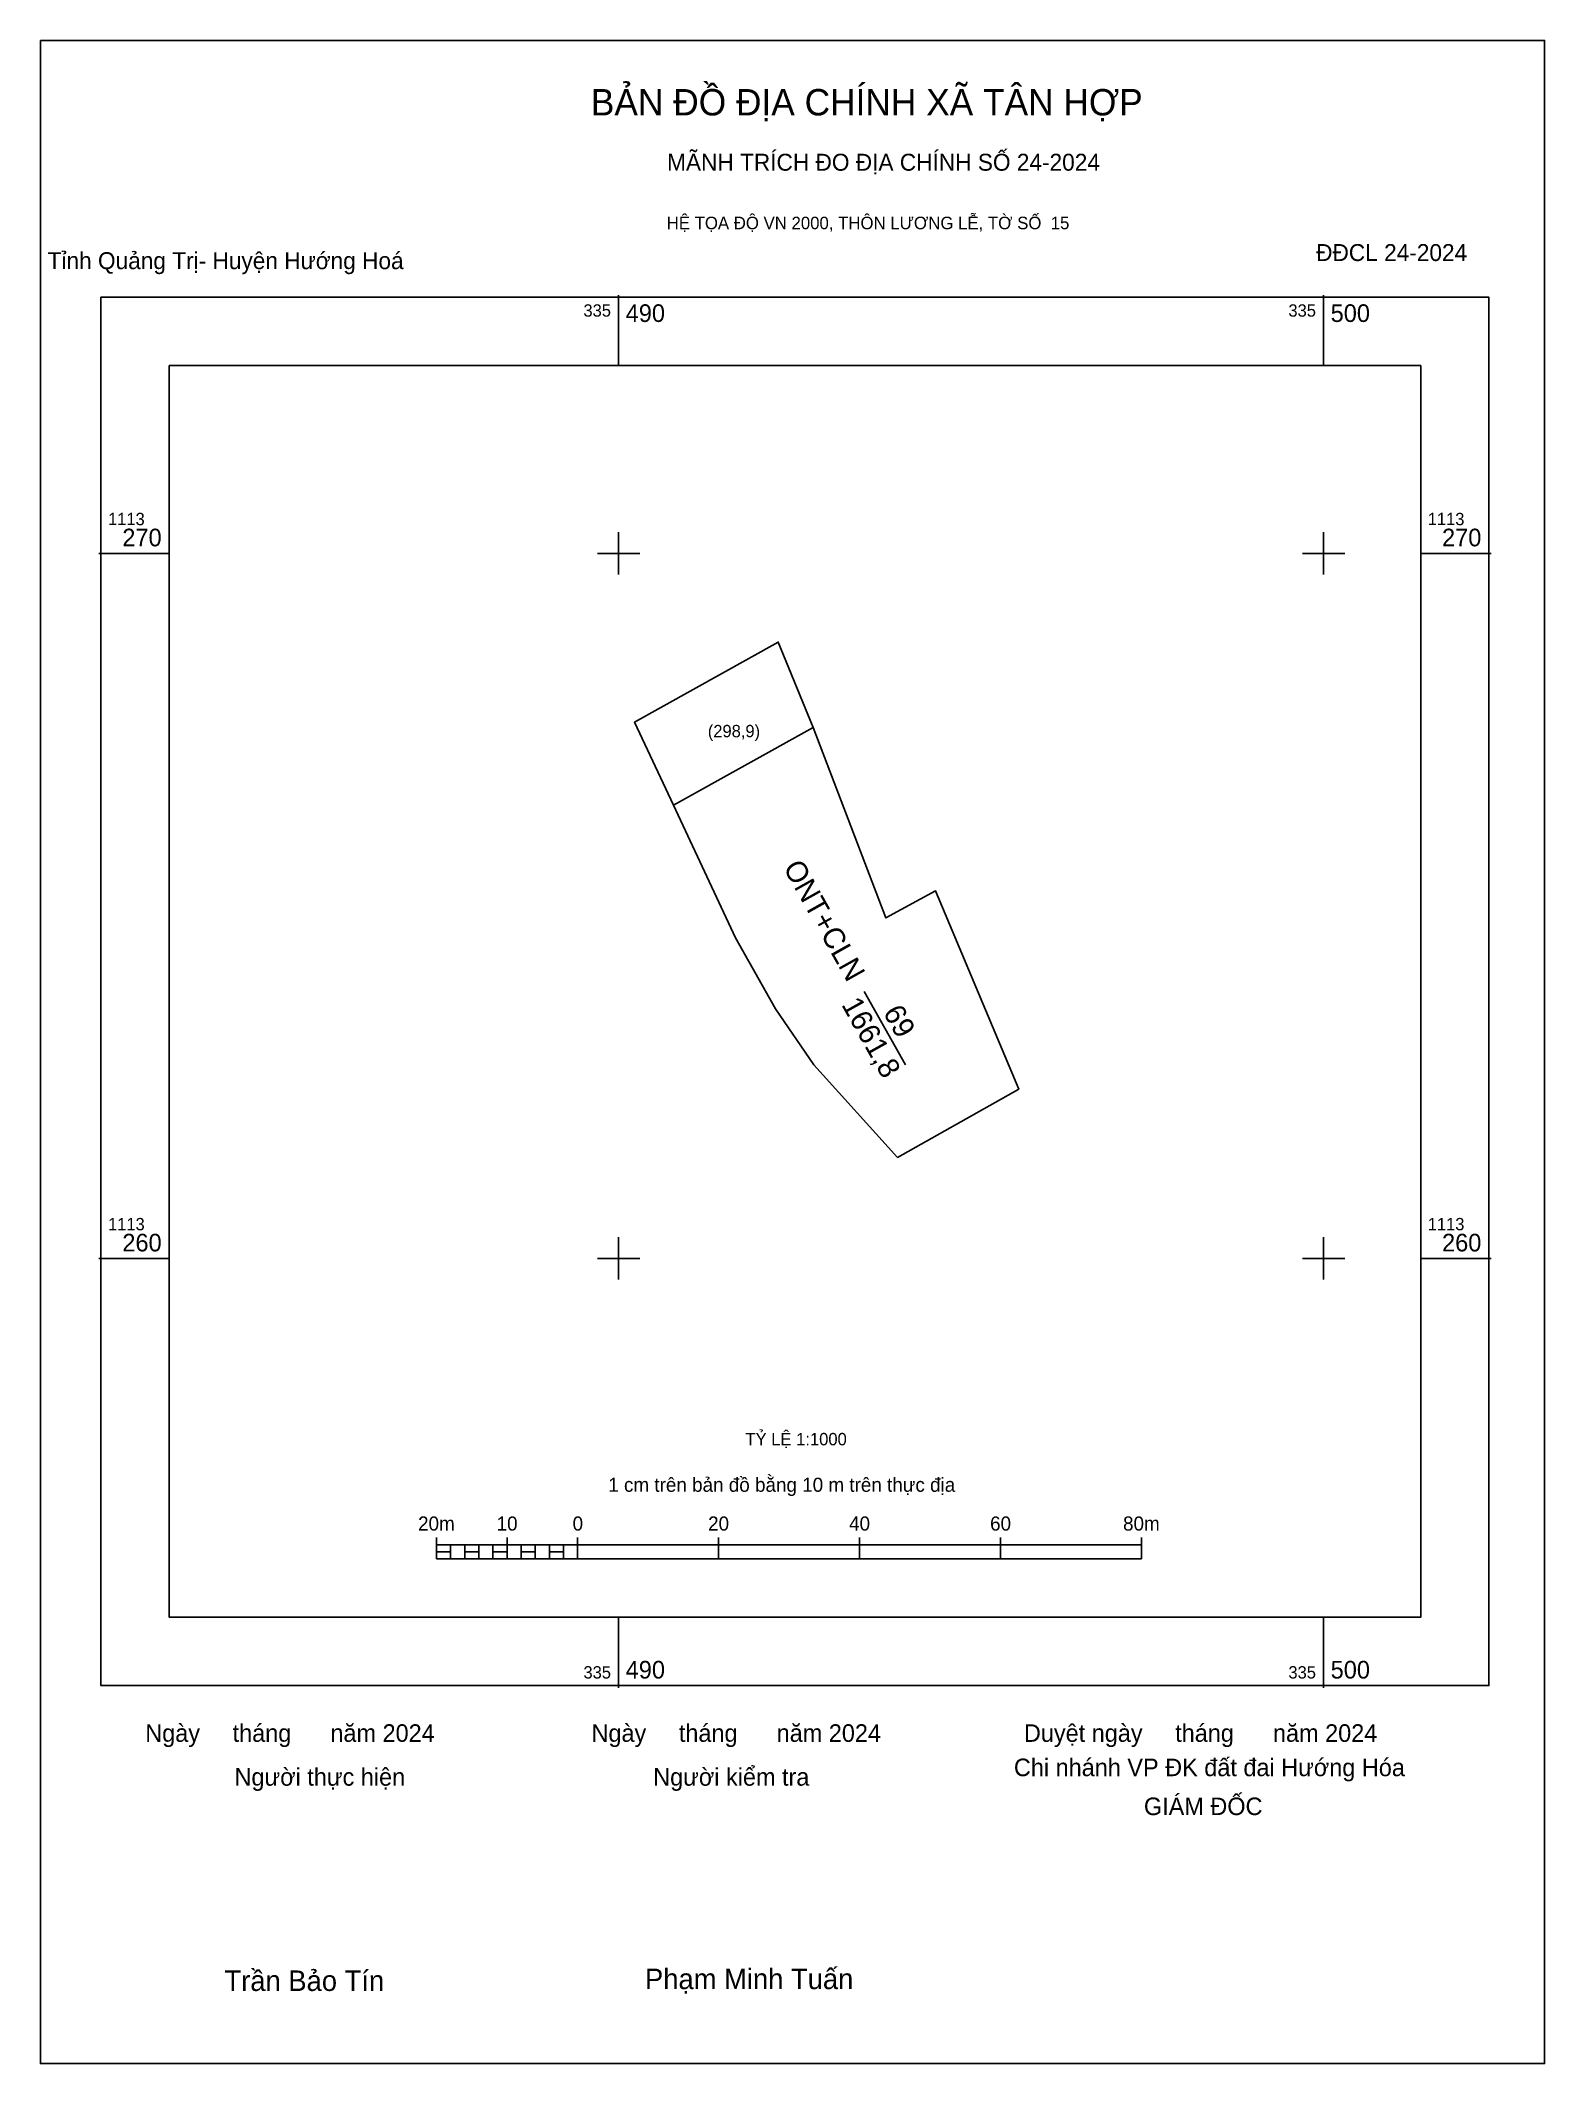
# Model space of a CAD drawing. Extents: x 554809 to 555023, y 1840278 to 1840565.
import ezdxf

# ---------------------------------------------------------------- set-up
doc = ezdxf.new("R2010")
doc.units = 0
for name, color, linetype in [('Level 10', 7, 'Continuous'), ('Level 13', 7, 'Continuous'), ('Level 15', 7, 'Continuous'), ('Level 27', 7, 'Continuous'), ('Level 59', 7, 'Continuous'), ('Level 6', 7, 'Continuous'), ('Level 62', 7, 'Continuous'), ('Level 63', 7, 'Continuous'), ('Level 9', 7, 'Continuous')]:
    doc.layers.add(name, color=color, linetype=linetype)

msp = doc.modelspace()

# ---------------------------------------------------------------- linework, layer by layer
at = {"layer": 'Level 10'}
msp.add_lwpolyline([(554930.9, 1840406.29), (554919.02, 1840419.41), (554913.55, 1840427.37), (554907.88, 1840437.41), (554899.1, 1840456.22), (554893.59, 1840468.03), (554913.95, 1840479.38), (554918.91, 1840467.26), (554929.24, 1840440.26), (554936.27, 1840444.09), (554948.07, 1840415.98)], close=True, dxfattribs=at)
at = {"layer": 'Level 15'}
msp.add_lwpolyline([(554809.3, 1840564.69), (555022.66, 1840564.69), (555022.66, 1840277.78), (554809.3, 1840277.78)], close=True, dxfattribs=at)
at = {"layer": 'Level 27'}
msp.add_line((554913.95, 1840479.38), (554913.96, 1840479.38), dxfattribs=at)
at = {"layer": 'Level 59'}
for p, q in [((554918.91, 1840467.26), (554899.1, 1840456.22)), ((554926.17, 1840429.82), (554932.02, 1840419.4))]:
    msp.add_line(p, q, dxfattribs=at)
at = {"layer": 'Level 62'}
msp.add_lwpolyline([(554827.58, 1840518.58), (555005.09, 1840518.58), (555005.09, 1840341.07), (554827.58, 1840341.07)], close=True, dxfattribs=at)
at = {"layer": 'Level 63'}
for p, q in [((554891.32, 1840528.58), (554891.32, 1840518.58)), ((554991.32, 1840528.58), (554991.32, 1840518.58)), ((554891.32, 1840494.95), (554891.32, 1840488.95)), ((554991.32, 1840494.95), (554991.32, 1840488.95)), ((554817.58, 1840491.95), (554827.58, 1840491.95)), ((554888.32, 1840491.95), (554894.32, 1840491.95)), ((554988.32, 1840491.95), (554994.32, 1840491.95)), ((555005.09, 1840491.95), (555015.09, 1840491.95)), ((554891.32, 1840394.95), (554891.32, 1840388.95)), ((554991.32, 1840394.95), (554991.32, 1840388.95)), ((554817.58, 1840391.95), (554827.58, 1840391.95)), ((554888.32, 1840391.95), (554894.32, 1840391.95)), ((554988.32, 1840391.95), (554994.32, 1840391.95)), ((555005.09, 1840391.95), (555015.09, 1840391.95)), ((554865.49, 1840352.36), (554865.49, 1840349.36)), ((554865.49, 1840351.36), (554965.49, 1840351.36)), ((554867.49, 1840351.36), (554867.49, 1840349.36)), ((554869.49, 1840351.36), (554869.49, 1840349.36)), ((554871.49, 1840351.36), (554871.49, 1840349.36)), ((554873.49, 1840351.36), (554873.49, 1840349.36)), ((554875.49, 1840352.36), (554875.49, 1840349.36)), ((554875.49, 1840351.36), (554875.49, 1840349.36)), ((554877.49, 1840351.36), (554877.49, 1840349.36)), ((554879.49, 1840351.36), (554879.49, 1840349.36)), ((554881.49, 1840351.36), (554881.49, 1840349.36)), ((554883.49, 1840351.36), (554883.49, 1840349.36)), ((554885.49, 1840352.36), (554885.49, 1840349.36)), ((554885.49, 1840351.36), (554885.49, 1840349.36)), ((554905.49, 1840352.36), (554905.49, 1840349.36)), ((554925.49, 1840352.36), (554925.49, 1840349.36)), ((554945.49, 1840352.36), (554945.49, 1840349.36)), ((554965.49, 1840352.36), (554965.49, 1840349.36)), ((554865.49, 1840349.36), (554965.49, 1840349.36)), ((554891.32, 1840341.07), (554891.32, 1840331.07)), ((554991.32, 1840341.07), (554991.32, 1840331.07))]:
    msp.add_line(p, q, dxfattribs=at)
for points in [[(554817.89, 1840528.27), (555014.78, 1840528.27), (555014.78, 1840331.38), (554817.89, 1840331.38)], [(554865.49, 1840350.36), (554867.49, 1840350.36), (554867.49, 1840349.36), (554865.49, 1840349.36)], [(554865.49, 1840350.36), (554867.49, 1840350.36), (554867.49, 1840349.36), (554865.49, 1840349.36)], [(554869.49, 1840350.36), (554871.49, 1840350.36), (554871.49, 1840349.36), (554869.49, 1840349.36)], [(554873.49, 1840350.36), (554875.49, 1840350.36), (554875.49, 1840349.36), (554873.49, 1840349.36)], [(554877.49, 1840350.36), (554879.49, 1840350.36), (554879.49, 1840349.36), (554877.49, 1840349.36)], [(554881.49, 1840350.36), (554883.49, 1840350.36), (554883.49, 1840349.36), (554881.49, 1840349.36)]]:
    msp.add_lwpolyline(points, close=True, dxfattribs=at)

# ---------------------------------------------------------------- texts
at = {"layer": 'Level 13'}
for s, p in [('ONT+CLN', (554914.6, 1840447.4)), ('1661,8', (554922.86, 1840427.96)), ('69', (554928.76, 1840426.85))]:
    msp.add_text(s, height=3, rotation=299.2673, dxfattribs=at).set_placement(p)
at = {"layer": 'Level 6'}
msp.add_text('TỶ LỆ 1:1000', height=1.7579, dxfattribs=at).set_placement((554909.31, 1840365.45))
at = {"layer": 'Level 63'}
for s, height, p in [('BẢN ĐỒ ĐỊA CHÍNH XÃ TÂN HỢP', 3.7437, (554887.38, 1840554.06)), ('MÃNH TRÍCH ĐO ĐỊA CHÍNH SỐ 24-2024', 2.4022, (554898.19, 1840546.22)), ('HỆ TỌA ĐỘ VN 2000, THÔN LƯƠNG LỄ, TỜ SỐ  15', 1.7782, (554898.14, 1840537.92)), ('335', 1.75, (554886.33, 1840525.52)), ('490', 2.5, (554892.32, 1840524.77)), ('335', 1.75, (554986.33, 1840525.52)), ('500', 2.5, (554992.32, 1840524.77)), ('1113', 1.75, (554818.89, 1840495.95)), ('1113', 1.75, (555006.09, 1840495.95)), ('270', 2.5, (554820.92, 1840492.95)), ('270', 2.5, (555008.12, 1840492.95)), ('(298,9)', 1.75, (554903.97, 1840465.87)), ('1113', 1.75, (554818.89, 1840395.95)), ('1113', 1.75, (555006.09, 1840395.95)), ('260', 2.5, (554820.92, 1840392.95)), ('260', 2.5, (555008.12, 1840392.95)), ('1 cm trên bản đồ bằng 10 m trên thực địa', 2, (554889.85, 1840358.86)), ('20m', 2, (554862.87, 1840353.36)), ('10', 2, (554874.01, 1840353.36)), ('0', 2, (554884.79, 1840353.36)), ('20', 2, (554904.01, 1840353.36)), ('40', 2, (554924.01, 1840353.36)), ('60', 2, (554944.01, 1840353.36)), ('80m', 2, (554962.87, 1840353.36)), ('335', 1.75, (554886.33, 1840332.38)), ('490', 2.5, (554892.32, 1840332.38)), ('335', 1.75, (554986.33, 1840332.38)), ('500', 2.5, (554992.32, 1840332.38)), ('Ngày     tháng      năm 2024', 2.4883, (554824.17, 1840323.4)), ('Ngày     tháng      năm 2024', 2.4883, (554887.47, 1840323.4)), ('Duyệt ngày     tháng      năm 2024', 2.4883, (554948.81, 1840323.4)), ('Chi nhánh VP ĐK đất đai Hướng Hóa', 2.4883, (554947.39, 1840318.53)), ('Người thực hiện', 2.4883, (554836.83, 1840317.18)), ('Người kiểm tra', 2.4883, (554896.22, 1840317.18)), ('GIÁM ĐỐC', 2.488, (554965.83, 1840313.01)), ('Trần Bảo Tín', 2.9024, (554835.41, 1840288.07)), ('Phạm Minh Tuấn', 2.9024, (554895.06, 1840288.33))]:
    msp.add_text(s, height=height, dxfattribs=at).set_placement(p)
at = {"layer": 'Level 9'}
for s, p in [('Tỉnh Quảng Trị- Huyện Hướng Hoá', (554810.32, 1840532.26)), ('ĐĐCL 24-2024', (554990.26, 1840533.41))]:
    msp.add_text(s, height=2.4022, dxfattribs=at).set_placement(p)

doc.saveas('drawing.dxf')
